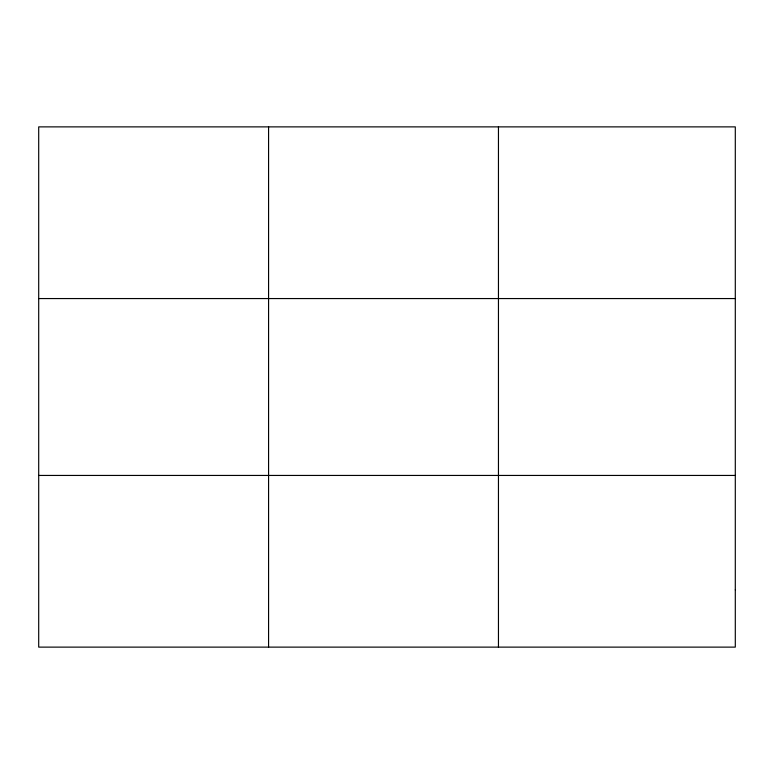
<?xml version="1.0" encoding="UTF-8"?>
<svg xmlns="http://www.w3.org/2000/svg" width="774" height="774" viewBox="0 0 774 774"><rect width="100%" height="100%" fill="white"/><g stroke="black" fill="none" stroke-linecap="round" stroke-linejoin="round"><path stroke-width="1.16" d="M268.578 126.878L268.578 647.122M498.456 126.878L498.456 647.122M38.7 298.561L735.3 298.561M38.7 475.439L735.3 475.439M735.3 589.894L735.3 647.122L38.7 647.122L38.7 126.878L735.3 126.878L735.3 589.894"/></g></svg>
